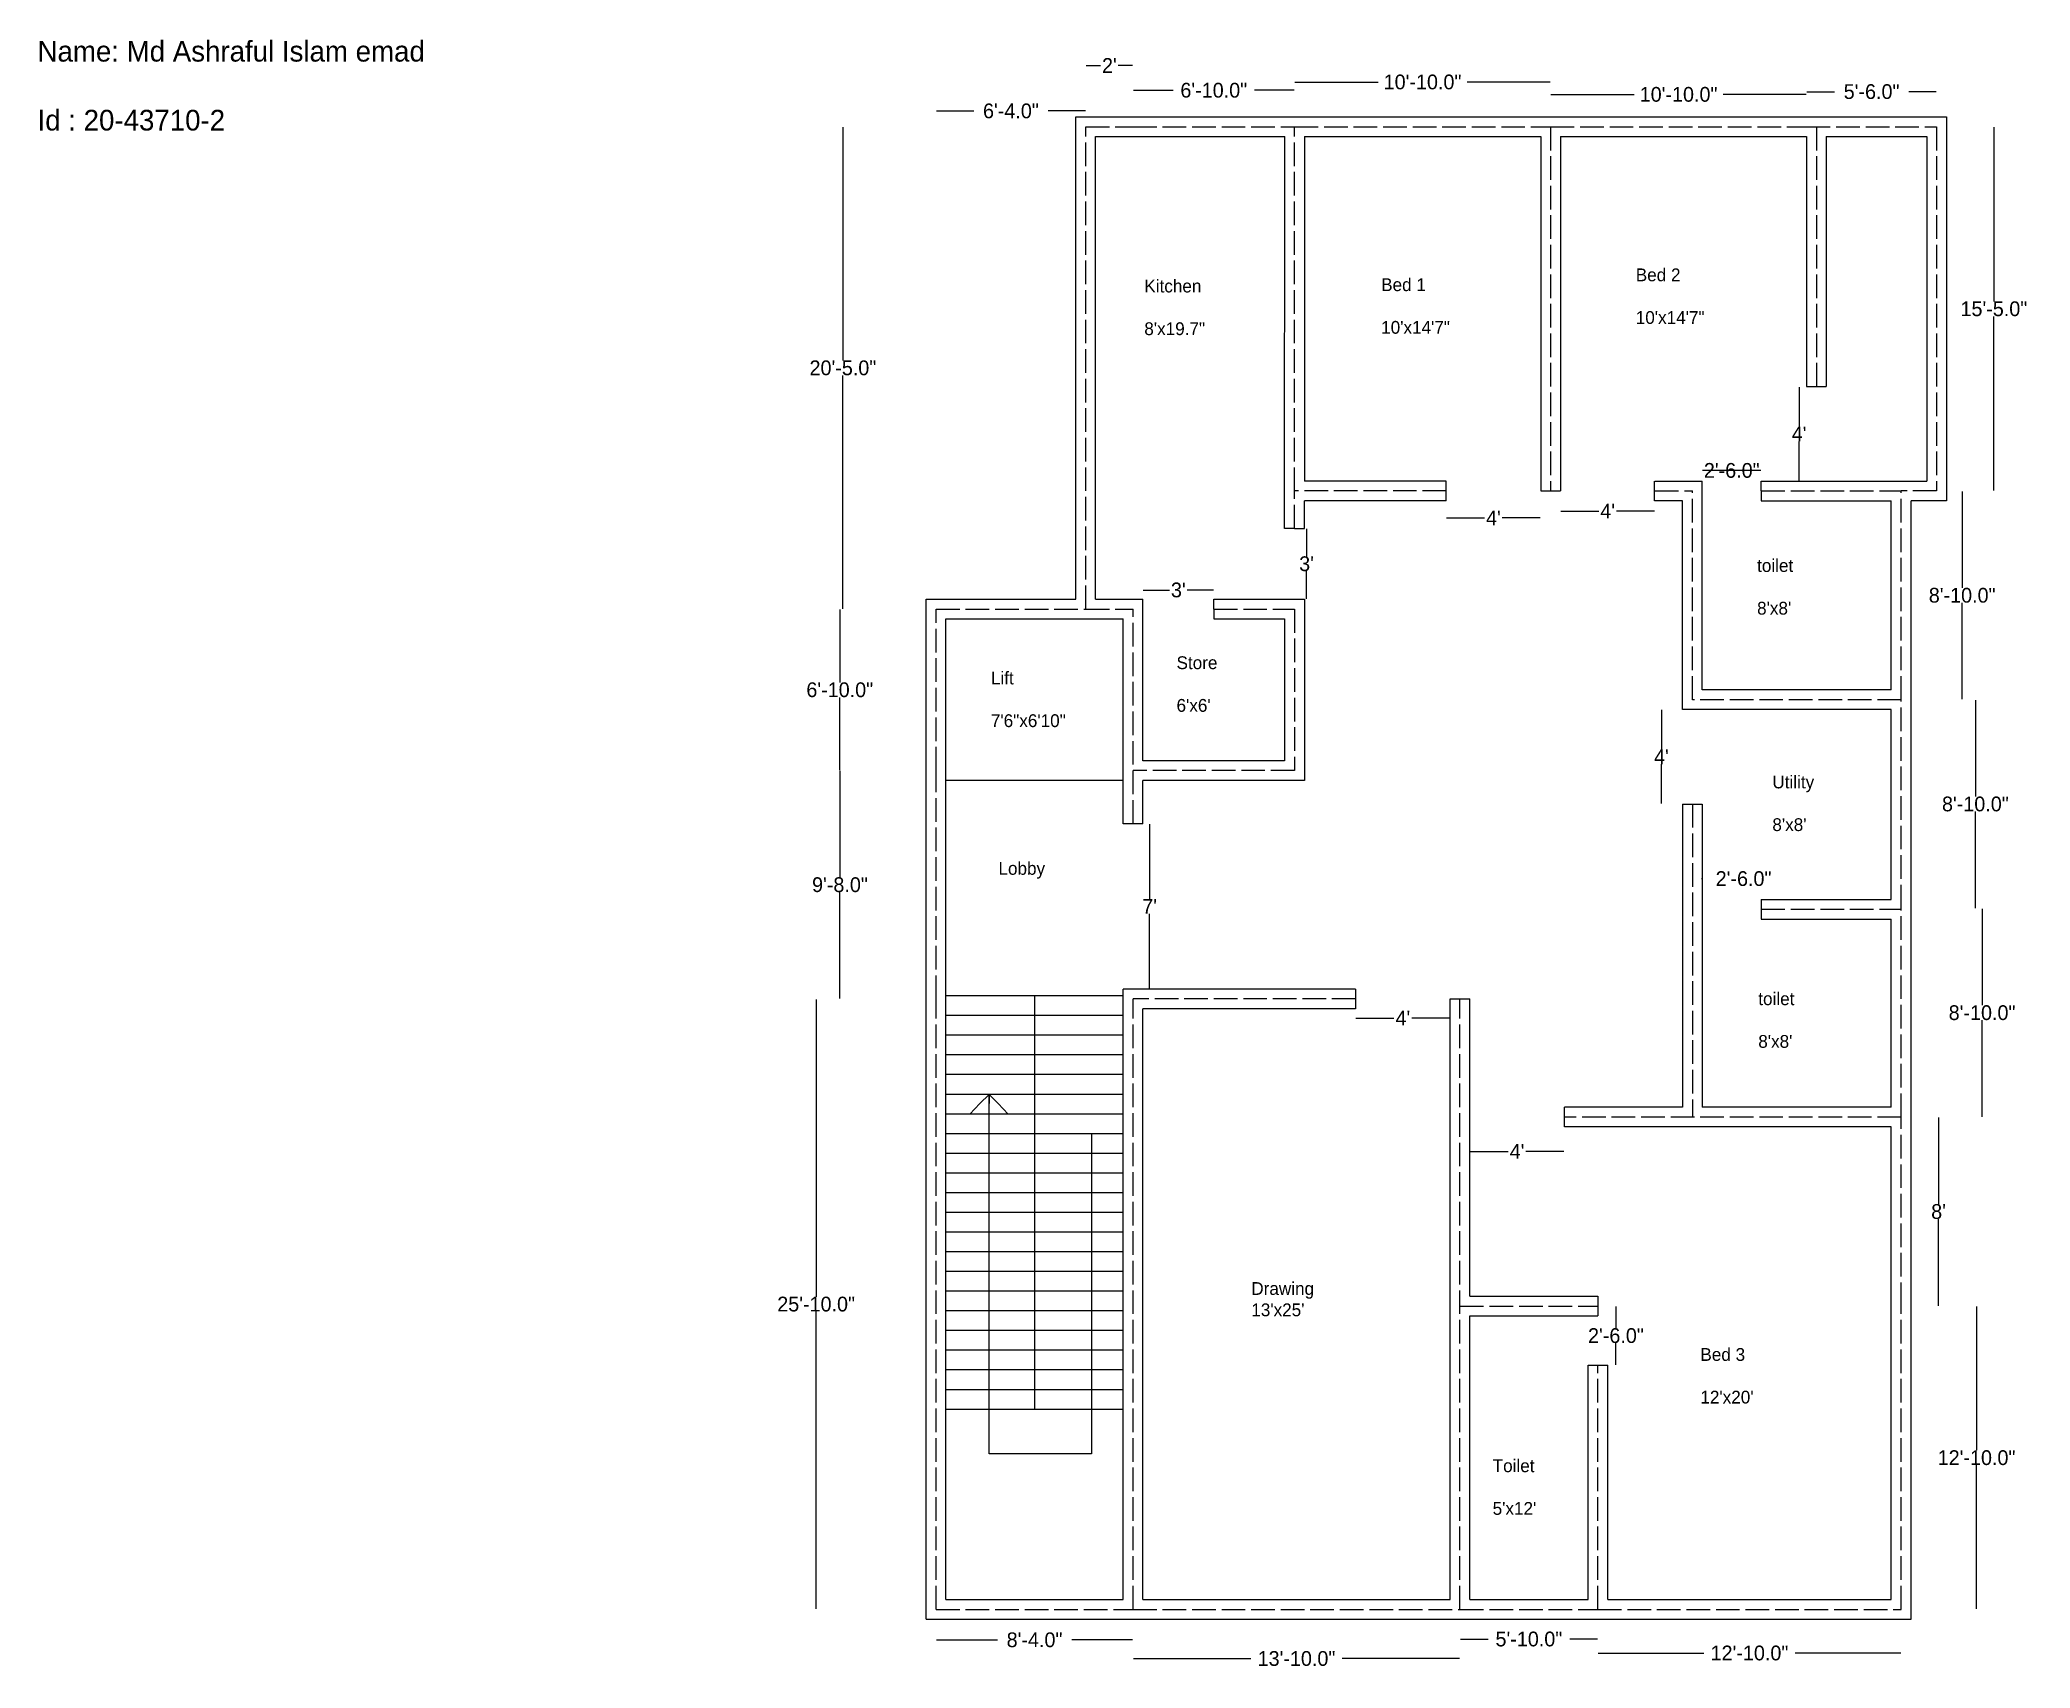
# Model space of a CAD drawing. Header units: inches. Extents: x -326 to 685, y -8 to 819.
import ezdxf

# ---------------------------------------------------------------- set-up
doc = ezdxf.new("R2010")
doc.units = ezdxf.units.IN
doc.header["$MEASUREMENT"] = 0
doc.linetypes.add('ACAD_ISO02W100', pattern=[15, 12, -3])
doc.dimstyles.get("Standard").update_dxf_attribs({"dimtxt": 7.5, "dimasz": 0.18, "dimexe": 0.18, "dimexo": 0.0625, "dimgap": 0.09, "dimtad": 0, "dimtih": 1, "dimtoh": 1, "dimdec": 1, "dimzin": 0, "dimdsep": 46, "dimlunit": 3, "dimtxsty": 'Standard', "dimcen": 0.09, "dimse1": 1, "dimse2": 1, "dimadec": 0, "dimazin": 0, "dimtfac": 1, "dimtdec": 1, "dimtofl": 0, "dimtmove": 0, "dimatfit": 3, "dimfxl": 1, "dimtolj": 1, "dimtzin": 0, "dimarcsym": 0})

# ---------------------------------------------------------------- blocks, each defined once
blk = doc.blocks.new('*D1')
at = {"color": 0, "lineweight": -2}
for p, q in [((129.4, 6), (160.4, 6)), ((229, 6), (198.1, 6))]:
    blk.add_line(p, q, dxfattribs=at)
at = {"color": 0}
for points in [[(129.4, 6), (129.4, 5.9), (129.2, 6)], [(229, 6), (229, 5.9), (229.2, 6)]]:
    blk.add_solid(points, dxfattribs=at)
at = {"layer": 'Defpoints', "color": 0}
for p in [(129.2, 21.5), (229.2, 21.5), (229.2, 6)]:
    blk.add_point(p, dxfattribs=at)
at = {"color": 0, "insert": (179.2, 6), "char_height": 7.5, "attachment_point": 5}
blk.add_mtext('\\A1;8\'-4.0"', dxfattribs=at)
blk = doc.blocks.new('*D2')
at = {"color": 0, "lineweight": -2}
for p, q in [((229.4, -3.5), (289, -3.5)), ((395, -3.5), (335.4, -3.5))]:
    blk.add_line(p, q, dxfattribs=at)
at = {"color": 0}
for points in [[(229.4, -3.4), (229.4, -3.5), (229.2, -3.5)], [(395, -3.4), (395, -3.5), (395.2, -3.5)]]:
    blk.add_solid(points, dxfattribs=at)
at = {"layer": 'Defpoints', "color": 0}
for p in [(229.2, 21.5), (395.2, 21.5), (395.2, -3.5)]:
    blk.add_point(p, dxfattribs=at)
at = {"color": 0, "insert": (312.2, -3.5), "char_height": 7.5, "attachment_point": 5}
blk.add_mtext('\\A1;13\'-10.0"', dxfattribs=at)
blk = doc.blocks.new('*D3')
at = {"color": 0, "lineweight": -2}
for p, q in [((395.4, 6.4), (409.5, 6.4)), ((465, 6.4), (450.9, 6.4))]:
    blk.add_line(p, q, dxfattribs=at)
at = {"color": 0}
for points in [[(395.4, 6.5), (395.4, 6.4), (395.2, 6.4)], [(465, 6.5), (465, 6.4), (465.2, 6.4)]]:
    blk.add_solid(points, dxfattribs=at)
at = {"layer": 'Defpoints', "color": 0}
for p in [(395.2, 21.5), (465.2, 21.5), (465.2, 6.4)]:
    blk.add_point(p, dxfattribs=at)
at = {"color": 0, "insert": (430.2, 6.4), "char_height": 7.5, "attachment_point": 5}
blk.add_mtext('\\A1;5\'-10.0"', dxfattribs=at)
blk = doc.blocks.new('*D4')
at = {"color": 0, "lineweight": -2}
for p, q in [((465.4, -0.7), (519, -0.7)), ((619, -0.7), (565.4, -0.7))]:
    blk.add_line(p, q, dxfattribs=at)
at = {"color": 0}
for points in [[(465.4, -0.7), (465.4, -0.8), (465.2, -0.7)], [(619, -0.7), (619, -0.8), (619.2, -0.7)]]:
    blk.add_solid(points, dxfattribs=at)
at = {"layer": 'Defpoints', "color": 0}
for p in [(465.2, 21.5), (619.2, 21.5), (619.2, -0.7)]:
    blk.add_point(p, dxfattribs=at)
at = {"color": 0, "insert": (542.2, -0.7), "char_height": 7.5, "attachment_point": 5}
blk.add_mtext('\\A1;12\'-10.0"', dxfattribs=at)
blk = doc.blocks.new('*D5')
at = {"color": 0, "lineweight": -2}
for p, q in [((657.5, 175.3), (657.5, 102.3)), ((657.5, 21.7), (657.5, 94.7))]:
    blk.add_line(p, q, dxfattribs=at)
at = {"color": 0}
for points in [[(657.5, 175.3), (657.5, 175.3), (657.5, 175.5)], [(657.5, 21.7), (657.5, 21.7), (657.5, 21.5)]]:
    blk.add_solid(points, dxfattribs=at)
at = {"layer": 'Defpoints', "color": 0}
for p in [(619.2, 175.5), (657.5, 175.5), (619.2, 21.5)]:
    blk.add_point(p, dxfattribs=at)
at = {"color": 0, "insert": (657.5, 98.5), "char_height": 7.5, "attachment_point": 5}
blk.add_mtext('\\A1;12\'-10.0"', dxfattribs=at)
blk = doc.blocks.new('*D6')
at = {"color": 0, "lineweight": -2}
for p, q in [((638.2, 271.3), (638.2, 227.3)), ((638.2, 175.7), (638.2, 219.7))]:
    blk.add_line(p, q, dxfattribs=at)
at = {"color": 0}
for points in [[(638.1, 271.3), (638.2, 271.3), (638.2, 271.5)], [(638.1, 175.7), (638.2, 175.7), (638.2, 175.5)]]:
    blk.add_solid(points, dxfattribs=at)
at = {"layer": 'Defpoints', "color": 0}
for p in [(619.2, 271.5), (619.2, 175.5), (638.2, 175.5)]:
    blk.add_point(p, dxfattribs=at)
at = {"color": 0, "insert": (638.2, 223.5), "char_height": 7.5, "attachment_point": 5}
blk.add_mtext("\\A1;8'", dxfattribs=at)
blk = doc.blocks.new('*D7')
at = {"color": 0, "lineweight": -2}
for p, q in [((660.3, 377.3), (660.3, 328.3)), ((660.3, 271.7), (660.3, 320.7))]:
    blk.add_line(p, q, dxfattribs=at)
at = {"color": 0}
for points in [[(660.3, 377.3), (660.4, 377.3), (660.3, 377.5)], [(660.3, 271.7), (660.4, 271.7), (660.3, 271.5)]]:
    blk.add_solid(points, dxfattribs=at)
at = {"layer": 'Defpoints', "color": 0}
for p in [(619.2, 377.5), (660.3, 377.5), (619.2, 271.5)]:
    blk.add_point(p, dxfattribs=at)
at = {"color": 0, "insert": (660.3, 324.5), "char_height": 7.5, "attachment_point": 5}
blk.add_mtext('\\A1;8\'-10.0"', dxfattribs=at)
blk = doc.blocks.new('*D8')
at = {"color": 0, "lineweight": -2}
for p, q in [((656.9, 483.3), (656.9, 434.3)), ((656.9, 377.7), (656.9, 426.7))]:
    blk.add_line(p, q, dxfattribs=at)
at = {"color": 0}
for points in [[(656.9, 483.3), (656.9, 483.3), (656.9, 483.5)], [(656.9, 377.7), (656.9, 377.7), (656.9, 377.5)]]:
    blk.add_solid(points, dxfattribs=at)
at = {"layer": 'Defpoints', "color": 0}
for p in [(619.2, 483.5), (656.9, 483.5), (619.2, 377.5)]:
    blk.add_point(p, dxfattribs=at)
at = {"color": 0, "insert": (656.9, 430.5), "char_height": 7.5, "attachment_point": 5}
blk.add_mtext('\\A1;8\'-10.0"', dxfattribs=at)
blk = doc.blocks.new('*D9')
at = {"color": 0, "lineweight": -2}
for p, q in [((650.2, 589.3), (650.2, 540.3)), ((650.2, 483.7), (650.2, 532.7))]:
    blk.add_line(p, q, dxfattribs=at)
at = {"color": 0}
for points in [[(650.2, 589.3), (650.2, 589.3), (650.2, 589.5)], [(650.2, 483.7), (650.2, 483.7), (650.2, 483.5)]]:
    blk.add_solid(points, dxfattribs=at)
at = {"layer": 'Defpoints', "color": 0}
for p in [(619.2, 589.5), (619.2, 483.5), (650.2, 483.5)]:
    blk.add_point(p, dxfattribs=at)
at = {"color": 0, "insert": (650.2, 536.5), "char_height": 7.5, "attachment_point": 5}
blk.add_mtext('\\A1;8\'-10.0"', dxfattribs=at)
blk = doc.blocks.new('*D10')
at = {"color": 0, "lineweight": -2}
for p, q in [((474.4, 175.3), (474.4, 164.3)), ((474.4, 145.7), (474.4, 156.7))]:
    blk.add_line(p, q, dxfattribs=at)
at = {"color": 0}
for points in [[(474.4, 175.3), (474.5, 175.3), (474.4, 175.5)], [(474.4, 145.7), (474.5, 145.7), (474.4, 145.5)]]:
    blk.add_solid(points, dxfattribs=at)
at = {"layer": 'Defpoints', "color": 0}
for p in [(465.2, 175.5), (474.4, 175.5), (465.2, 145.5)]:
    blk.add_point(p, dxfattribs=at)
at = {"color": 0, "insert": (474.4, 160.5), "char_height": 7.5, "attachment_point": 5}
blk.add_mtext('\\A1;2\'-6.0"', dxfattribs=at)
blk = doc.blocks.new('*D11')
at = {"color": 0, "lineweight": -2}
for p, q in [((666.3, 774.3), (666.3, 685.8)), ((666.3, 589.7), (666.3, 678.2))]:
    blk.add_line(p, q, dxfattribs=at)
at = {"color": 0}
for points in [[(666.3, 774.3), (666.4, 774.3), (666.3, 774.5)], [(666.3, 589.7), (666.4, 589.7), (666.3, 589.5)]]:
    blk.add_solid(points, dxfattribs=at)
at = {"layer": 'Defpoints', "color": 0}
for p in [(637.2, 774.5), (666.3, 774.5), (637.2, 589.5)]:
    blk.add_point(p, dxfattribs=at)
at = {"color": 0, "insert": (666.3, 682), "char_height": 7.5, "attachment_point": 5}
blk.add_mtext('\\A1;15\'-5.0"', dxfattribs=at)
blk = doc.blocks.new('*D12')
at = {"color": 0, "lineweight": -2}
for p, q in [((571.4, 792.3), (585.4, 792.3)), ((637, 792.3), (623.1, 792.3))]:
    blk.add_line(p, q, dxfattribs=at)
at = {"color": 0}
for points in [[(571.4, 792.3), (571.4, 792.3), (571.2, 792.3)], [(637, 792.3), (637, 792.3), (637.2, 792.3)]]:
    blk.add_solid(points, dxfattribs=at)
at = {"layer": 'Defpoints', "color": 0}
for p in [(571.2, 792.3), (571.2, 774.5), (637.2, 774.5)]:
    blk.add_point(p, dxfattribs=at)
at = {"color": 0, "insert": (604.2, 792.3), "char_height": 7.5, "attachment_point": 5}
blk.add_mtext('\\A1;5\'-6.0"', dxfattribs=at)
blk = doc.blocks.new('*D13')
at = {"color": 0, "lineweight": -2}
for p, q in [((441.4, 790.9), (483.6, 790.9)), ((571, 790.9), (528.8, 790.9))]:
    blk.add_line(p, q, dxfattribs=at)
at = {"color": 0}
for points in [[(441.4, 790.9), (441.4, 790.9), (441.2, 790.9)], [(571, 790.9), (571, 790.9), (571.2, 790.9)]]:
    blk.add_solid(points, dxfattribs=at)
at = {"layer": 'Defpoints', "color": 0}
for p in [(441.2, 790.9), (441.2, 774.5), (571.2, 774.5)]:
    blk.add_point(p, dxfattribs=at)
at = {"color": 0, "insert": (506.2, 790.9), "char_height": 7.5, "attachment_point": 5}
blk.add_mtext('\\A1;10\'-10.0"', dxfattribs=at)
blk = doc.blocks.new('*D14')
at = {"color": 0, "lineweight": -2}
for p, q in [((311.4, 797.2), (353.6, 797.2)), ((441, 797.2), (398.8, 797.2))]:
    blk.add_line(p, q, dxfattribs=at)
at = {"color": 0}
for points in [[(311.4, 797.2), (311.4, 797.2), (311.2, 797.2)], [(441, 797.2), (441, 797.2), (441.2, 797.2)]]:
    blk.add_solid(points, dxfattribs=at)
at = {"layer": 'Defpoints', "color": 0}
for p in [(311.2, 797.2), (311.2, 774.5), (441.2, 774.5)]:
    blk.add_point(p, dxfattribs=at)
at = {"color": 0, "insert": (376.2, 797.2), "char_height": 7.5, "attachment_point": 5}
blk.add_mtext('\\A1;10\'-10.0"', dxfattribs=at)
blk = doc.blocks.new('*D15')
at = {"color": 0, "lineweight": -2}
for p, q in [((229.4, 793), (249.5, 793)), ((311, 793), (290.9, 793))]:
    blk.add_line(p, q, dxfattribs=at)
at = {"color": 0}
for points in [[(229.4, 793), (229.4, 793), (229.2, 793)], [(311, 793), (311, 793), (311.2, 793)]]:
    blk.add_solid(points, dxfattribs=at)
at = {"layer": 'Defpoints', "color": 0}
for p in [(229.2, 793), (229.2, 774.5), (311.2, 774.5)]:
    blk.add_point(p, dxfattribs=at)
at = {"color": 0, "insert": (270.2, 793), "char_height": 7.5, "attachment_point": 5}
blk.add_mtext('\\A1;6\'-10.0"', dxfattribs=at)
blk = doc.blocks.new('*D16')
at = {"color": 0, "lineweight": -2}
for p, q in [((205.4, 805.6), (212.7, 805.6)), ((229, 805.6), (221.7, 805.6))]:
    blk.add_line(p, q, dxfattribs=at)
at = {"color": 0}
for points in [[(205.4, 805.6), (205.4, 805.6), (205.2, 805.6)], [(229, 805.6), (229, 805.6), (229.2, 805.6)]]:
    blk.add_solid(points, dxfattribs=at)
at = {"layer": 'Defpoints', "color": 0}
for p in [(229.2, 805.6), (205.2, 774.5), (229.2, 774.5)]:
    blk.add_point(p, dxfattribs=at)
at = {"color": 0, "insert": (217.2, 805.6), "char_height": 7.5, "attachment_point": 5}
blk.add_mtext("\\A1;2'", dxfattribs=at)
blk = doc.blocks.new('*D17')
at = {"color": 0, "lineweight": -2}
for p, q in [((129.4, 782.5), (148.4, 782.5)), ((205, 782.5), (186.1, 782.5))]:
    blk.add_line(p, q, dxfattribs=at)
at = {"color": 0}
for points in [[(129.4, 782.5), (129.4, 782.4), (129.2, 782.5)], [(205, 782.5), (205, 782.4), (205.2, 782.5)]]:
    blk.add_solid(points, dxfattribs=at)
at = {"layer": 'Defpoints', "color": 0}
for p in [(129.2, 782.5), (129.2, 529.5), (205.2, 529.5)]:
    blk.add_point(p, dxfattribs=at)
at = {"color": 0, "insert": (167.2, 782.5), "char_height": 7.5, "attachment_point": 5}
blk.add_mtext('\\A1;6\'-4.0"', dxfattribs=at)
blk = doc.blocks.new('*D18')
at = {"color": 0, "lineweight": -2}
for p, q in [((81.9, 774.3), (81.9, 655.8)), ((81.9, 529.7), (81.9, 648.2))]:
    blk.add_line(p, q, dxfattribs=at)
at = {"color": 0}
for points in [[(81.9, 774.3), (81.9, 774.3), (81.9, 774.5)], [(81.9, 529.7), (81.9, 529.7), (81.9, 529.5)]]:
    blk.add_solid(points, dxfattribs=at)
at = {"layer": 'Defpoints', "color": 0}
for p in [(205.2, 774.5), (81.9, 529.5), (205.2, 529.5)]:
    blk.add_point(p, dxfattribs=at)
at = {"color": 0, "insert": (81.9, 652), "char_height": 7.5, "attachment_point": 5}
blk.add_mtext('\\A1;20\'-5.0"', dxfattribs=at)
blk = doc.blocks.new('*D19')
at = {"color": 0, "lineweight": -2}
for p, q in [((68.3, 331.3), (68.3, 180.3)), ((68.3, 21.7), (68.3, 172.7))]:
    blk.add_line(p, q, dxfattribs=at)
at = {"color": 0}
for points in [[(68.2, 331.3), (68.3, 331.3), (68.3, 331.5)], [(68.2, 21.7), (68.3, 21.7), (68.3, 21.5)]]:
    blk.add_solid(points, dxfattribs=at)
at = {"layer": 'Defpoints', "color": 0}
for p in [(68.3, 331.5), (129.2, 331.5), (129.2, 21.5)]:
    blk.add_point(p, dxfattribs=at)
at = {"color": 0, "insert": (68.3, 176.5), "char_height": 7.5, "attachment_point": 5}
blk.add_mtext('\\A1;25\'-10.0"', dxfattribs=at)
blk = doc.blocks.new('*D20')
at = {"color": 0, "lineweight": -2}
for p, q in [((80.4, 447.3), (80.4, 393.3)), ((80.4, 331.7), (80.4, 385.7))]:
    blk.add_line(p, q, dxfattribs=at)
at = {"color": 0}
for points in [[(80.3, 447.3), (80.4, 447.3), (80.4, 447.5)], [(80.3, 331.7), (80.4, 331.7), (80.4, 331.5)]]:
    blk.add_solid(points, dxfattribs=at)
at = {"layer": 'Defpoints', "color": 0}
for p in [(80.4, 447.5), (129.2, 447.5), (129.2, 331.5)]:
    blk.add_point(p, dxfattribs=at)
at = {"color": 0, "insert": (80.4, 389.5), "char_height": 7.5, "attachment_point": 5}
blk.add_mtext('\\A1;9\'-8.0"', dxfattribs=at)
blk = doc.blocks.new('*D21')
at = {"color": 0, "lineweight": -2}
for p, q in [((80.3, 529.3), (80.3, 492.3)), ((80.3, 447.7), (80.3, 484.7))]:
    blk.add_line(p, q, dxfattribs=at)
at = {"color": 0}
for points in [[(80.3, 529.3), (80.4, 529.3), (80.3, 529.5)], [(80.3, 447.7), (80.4, 447.7), (80.3, 447.5)]]:
    blk.add_solid(points, dxfattribs=at)
at = {"layer": 'Defpoints', "color": 0}
for p in [(129.2, 529.5), (80.3, 447.5), (129.2, 447.5)]:
    blk.add_point(p, dxfattribs=at)
at = {"color": 0, "insert": (80.3, 488.5), "char_height": 7.5, "attachment_point": 5}
blk.add_mtext('\\A1;6\'-10.0"', dxfattribs=at)
blk = doc.blocks.new('*D22')
at = {"color": 0, "lineweight": -2}
for p, q in [((237.6, 420.3), (237.6, 382.3)), ((237.6, 336.7), (237.6, 374.7))]:
    blk.add_line(p, q, dxfattribs=at)
at = {"color": 0}
for points in [[(237.6, 420.3), (237.7, 420.3), (237.6, 420.5)], [(237.6, 336.7), (237.7, 336.7), (237.6, 336.5)]]:
    blk.add_solid(points, dxfattribs=at)
at = {"layer": 'Defpoints', "color": 0}
for p in [(230.7, 420.5), (237.6, 420.5), (230.7, 336.5)]:
    blk.add_point(p, dxfattribs=at)
at = {"color": 0, "insert": (237.6, 378.5), "char_height": 7.5, "attachment_point": 5}
blk.add_mtext("\\A1;7'", dxfattribs=at)
blk = doc.blocks.new('*D23')
at = {"color": 0, "lineweight": -2}
for p, q in [((234.4, 539.2), (247.7, 539.2)), ((270, 539.2), (256.7, 539.2))]:
    blk.add_line(p, q, dxfattribs=at)
at = {"color": 0}
for points in [[(234.4, 539.2), (234.4, 539.1), (234.2, 539.2)], [(270, 539.2), (270, 539.1), (270.2, 539.2)]]:
    blk.add_solid(points, dxfattribs=at)
at = {"layer": 'Defpoints', "color": 0}
for p in [(234.2, 539.2), (234.2, 529.5), (270.2, 529.5)]:
    blk.add_point(p, dxfattribs=at)
at = {"color": 0, "insert": (252.2, 539.2), "char_height": 7.5, "attachment_point": 5}
blk.add_mtext("\\A1;3'", dxfattribs=at)
blk = doc.blocks.new('*D24')
at = {"color": 0, "lineweight": -2}
for p, q in [((317.3, 570.3), (317.3, 556.3)), ((317.3, 534.7), (317.3, 548.7))]:
    blk.add_line(p, q, dxfattribs=at)
at = {"color": 0}
for points in [[(317.3, 570.3), (317.3, 570.3), (317.3, 570.5)], [(317.3, 534.7), (317.3, 534.7), (317.3, 534.5)]]:
    blk.add_solid(points, dxfattribs=at)
at = {"layer": 'Defpoints', "color": 0}
for p in [(311.2, 570.5), (317.3, 570.5), (310.5, 534.5)]:
    blk.add_point(p, dxfattribs=at)
at = {"color": 0, "insert": (317.3, 552.5), "char_height": 7.5, "attachment_point": 5}
blk.add_mtext("\\A1;3'", dxfattribs=at)
blk = doc.blocks.new('*D25')
at = {"color": 0, "lineweight": -2}
for p, q in [((388.4, 575.8), (407.7, 575.8)), ((436, 575.8), (416.7, 575.8))]:
    blk.add_line(p, q, dxfattribs=at)
at = {"color": 0}
for points in [[(388.4, 575.9), (388.4, 575.8), (388.2, 575.8)], [(436, 575.9), (436, 575.8), (436.2, 575.8)]]:
    blk.add_solid(points, dxfattribs=at)
at = {"layer": 'Defpoints', "color": 0}
for p in [(388.2, 589.5), (436.2, 589.5), (436.2, 575.8)]:
    blk.add_point(p, dxfattribs=at)
at = {"color": 0, "insert": (412.2, 575.8), "char_height": 7.5, "attachment_point": 5}
blk.add_mtext("\\A1;4'", dxfattribs=at)
blk = doc.blocks.new('*D26')
at = {"color": 0, "lineweight": -2}
for p, q in [((446.4, 579.3), (465.7, 579.3)), ((494, 579.3), (474.7, 579.3))]:
    blk.add_line(p, q, dxfattribs=at)
at = {"color": 0}
for points in [[(446.4, 579.4), (446.4, 579.3), (446.2, 579.3)], [(494, 579.4), (494, 579.3), (494.2, 579.3)]]:
    blk.add_solid(points, dxfattribs=at)
at = {"layer": 'Defpoints', "color": 0}
for p in [(446.2, 589.5), (494.2, 589.5), (446.2, 579.3)]:
    blk.add_point(p, dxfattribs=at)
at = {"color": 0, "insert": (470.2, 579.3), "char_height": 7.5, "attachment_point": 5}
blk.add_mtext("\\A1;4'", dxfattribs=at)
blk = doc.blocks.new('*D27')
at = {"color": 0, "lineweight": -2}
for p, q in [((567.4, 642.3), (567.4, 622.3)), ((567.4, 594.7), (567.4, 614.7))]:
    blk.add_line(p, q, dxfattribs=at)
at = {"color": 0}
for points in [[(567.3, 642.3), (567.4, 642.3), (567.4, 642.5)], [(567.3, 594.7), (567.4, 594.7), (567.4, 594.5)]]:
    blk.add_solid(points, dxfattribs=at)
at = {"layer": 'Defpoints', "color": 0}
for p in [(567.4, 642.5), (576.4, 642.5), (576.4, 594.5)]:
    blk.add_point(p, dxfattribs=at)
at = {"color": 0, "insert": (567.4, 618.5), "char_height": 7.5, "attachment_point": 5}
blk.add_mtext("\\A1;4'", dxfattribs=at)
blk = doc.blocks.new('*D28')
at = {"color": 0, "lineweight": -2}
for p, q in [((518, 392.6), (517.9, 392.6)), ((548.4, 392.6), (548.6, 392.6))]:
    blk.add_line(p, q, dxfattribs=at)
at = {"color": 0}
for points in [[(518, 392.7), (518, 392.6), (518.2, 392.6)], [(548.4, 392.7), (548.4, 392.6), (548.2, 392.6)]]:
    blk.add_solid(points, dxfattribs=at)
at = {"layer": 'Defpoints', "color": 0}
for p in [(518.2, 392.6), (518.2, 377.1), (548.2, 377.1)]:
    blk.add_point(p, dxfattribs=at)
at = {"color": 0, "insert": (539.2, 392.6), "char_height": 7.5, "attachment_point": 5}
blk.add_mtext('\\A1;2\'-6.0"', dxfattribs=at)
blk = doc.blocks.new('*D29')
at = {"color": 0, "lineweight": -2}
blk.add_line((548, 599.9), (518.4, 599.9), dxfattribs=at)
at = {"color": 0}
for points in [[(518.4, 599.9), (518.4, 599.8), (518.2, 599.9)], [(548, 599.9), (548, 599.8), (548.2, 599.9)]]:
    blk.add_solid(points, dxfattribs=at)
at = {"layer": 'Defpoints', "color": 0}
for p in [(518.2, 599.9), (518.2, 589.5), (548.2, 589.5)]:
    blk.add_point(p, dxfattribs=at)
at = {"color": 0, "insert": (533.2, 599.9), "char_height": 7.5, "attachment_point": 5}
blk.add_mtext('\\A1;2\'-6.0"', dxfattribs=at)
blk = doc.blocks.new('*D30')
at = {"color": 0, "lineweight": -2}
for p, q in [((400.4, 254.1), (419.7, 254.1)), ((448, 254.1), (428.7, 254.1))]:
    blk.add_line(p, q, dxfattribs=at)
at = {"color": 0}
for points in [[(400.4, 254.1), (400.4, 254), (400.2, 254.1)], [(448, 254.1), (448, 254), (448.2, 254.1)]]:
    blk.add_solid(points, dxfattribs=at)
at = {"layer": 'Defpoints', "color": 0}
for p in [(400.2, 271.5), (448.2, 271.5), (400.2, 254.1)]:
    blk.add_point(p, dxfattribs=at)
at = {"color": 0, "insert": (424.2, 254.1), "char_height": 7.5, "attachment_point": 5}
blk.add_mtext("\\A1;4'", dxfattribs=at)
blk = doc.blocks.new('*D31')
at = {"color": 0, "lineweight": -2}
for p, q in [((342.4, 321.8), (361.7, 321.8)), ((390, 321.8), (370.7, 321.8))]:
    blk.add_line(p, q, dxfattribs=at)
at = {"color": 0}
for points in [[(342.4, 321.8), (342.4, 321.7), (342.2, 321.8)], [(390, 321.8), (390, 321.7), (390.2, 321.8)]]:
    blk.add_solid(points, dxfattribs=at)
at = {"layer": 'Defpoints', "color": 0}
for p in [(342.2, 331.5), (390.2, 331.5), (390.2, 321.8)]:
    blk.add_point(p, dxfattribs=at)
at = {"color": 0, "insert": (366.2, 321.8), "char_height": 7.5, "attachment_point": 5}
blk.add_mtext("\\A1;4'", dxfattribs=at)
blk = doc.blocks.new('*D32')
at = {"color": 0, "lineweight": -2}
for p, q in [((497.5, 478.3), (497.5, 458.3)), ((497.5, 430.7), (497.5, 450.7))]:
    blk.add_line(p, q, dxfattribs=at)
at = {"color": 0}
for points in [[(497.4, 478.3), (497.5, 478.3), (497.5, 478.5)], [(497.4, 430.7), (497.5, 430.7), (497.5, 430.5)]]:
    blk.add_solid(points, dxfattribs=at)
at = {"layer": 'Defpoints', "color": 0}
for p in [(497.5, 478.5), (513.2, 478.5), (513.2, 430.5)]:
    blk.add_point(p, dxfattribs=at)
at = {"color": 0, "insert": (497.5, 454.5), "char_height": 7.5, "attachment_point": 5}
blk.add_mtext("\\A1;4'", dxfattribs=at)

msp = doc.modelspace()

# ---------------------------------------------------------------- linework, layer by layer
for p, q in [((200.21, 779.51), (229.21, 779.51)), ((200.21, 534.51), (200.21, 779.51)), ((205.21, 779.51), (229.21, 779.51)), ((205.21, 779.51), (229.21, 779.51)), ((229.21, 779.51), (311.21, 779.51)), ((311.21, 779.51), (441.21, 779.51)), ((441.21, 779.51), (571.21, 779.51)), ((571.21, 779.51), (642.21, 779.51)), ((642.21, 779.51), (642.21, 584.51)), ((200.21, 534.51), (200.21, 774.51)), ((210.21, 769.51), (229.21, 769.51)), ((210.21, 534.51), (210.21, 769.51)), ((229.21, 769.51), (306.21, 769.51)), ((306.19, 570.51), (306.21, 769.51)), ((316.21, 769.51), (436.21, 769.51)), ((316.21, 769.51), (316.21, 594.51)), ((316.21, 769.51), (316.21, 594.51)), ((436.21, 769.51), (436.21, 589.51)), ((446.21, 769.51), (571.21, 769.51)), ((446.21, 769.51), (446.21, 589.51)), ((571.21, 769.51), (571.21, 642.51)), ((581.21, 769.51), (581.21, 642.51)), ((581.21, 769.51), (632.21, 769.51)), ((632.21, 769.51), (632.21, 594.51)), ((571.21, 642.51), (581.21, 642.51)), ((388.21, 594.51), (316.21, 594.51)), ((388.21, 584.51), (388.21, 594.51)), ((436.21, 589.51), (446.21, 589.51)), ((494.03, 584.51), (494.03, 594.51)), ((494.21, 594.51), (518.21, 594.51)), ((518.21, 488.51), (518.21, 594.51)), ((548.21, 589.51), (548.21, 594.51)), ((548.21, 594.51), (632.21, 594.51)), ((548.21, 589.51), (548.21, 584.51)), ((316.19, 570.51), (316.21, 584.51)), ((388.21, 584.51), (316.21, 584.51)), ((508.21, 584.51), (494.03, 584.51)), ((508.21, 478.51), (508.21, 584.51)), ((548.21, 584.51), (614.21, 584.51)), ((614.21, 488.51), (614.21, 584.51)), ((642.21, 584.51), (624.21, 584.51)), ((624.21, 483.51), (624.21, 584.51)), ((311.19, 570.51), (306.19, 570.51)), ((311.19, 570.51), (316.19, 570.51)), ((124.21, 534.51), (200.21, 534.51)), ((124.21, 447.51), (124.21, 534.51)), ((129.21, 534.51), (200.21, 534.51)), ((210.21, 534.51), (234.21, 534.51)), ((210.21, 534.51), (229.21, 534.51)), ((234.21, 452.51), (234.21, 534.51)), ((270.21, 529.51), (270.21, 534.51)), ((270.21, 534.51), (316.19, 534.51)), ((270.21, 529.51), (270.21, 524.51)), ((316.19, 534.51), (316.19, 442.51)), ((134.21, 524.51), (224.21, 524.51)), ((134.21, 447.51), (134.21, 524.51)), ((224.21, 420.51), (224.21, 524.51)), ((224.21, 420.51), (224.21, 524.51)), ((270.21, 524.51), (306.19, 524.51)), ((306.19, 524.51), (306.19, 452.51)), ((614.21, 488.51), (518.21, 488.51)), ((614.21, 478.51), (508.21, 478.51)), ((614.21, 382.1), (614.21, 478.51)), ((624.21, 377.51), (624.21, 483.51)), ((124.21, 331.51), (124.21, 447.51)), ((134.21, 331.51), (134.21, 447.51)), ((229.21, 452.51), (229.19, 452.51)), ((306.19, 452.51), (234.21, 452.51)), ((224.21, 442.42), (134.21, 442.42)), ((229.21, 442.51), (229.19, 442.51)), ((234.21, 420.51), (234.21, 442.51)), ((316.19, 442.51), (234.21, 442.51)), ((508.21, 430.51), (508.21, 276.51)), ((508.21, 430.51), (518.21, 430.51)), ((518.21, 430.51), (518.21, 276.51)), ((234.21, 420.51), (224.21, 420.51)), ((548.21, 382.1), (614.21, 382.1)), ((548.21, 382.1), (614.21, 382.1)), ((548.21, 382.1), (548.21, 372.1)), ((624.21, 271.51), (624.21, 377.51)), ((548.21, 372.1), (614.21, 372.1)), ((614.21, 276.51), (614.21, 372.1)), ((224.21, 26.51), (224.21, 336.51)), ((342.21, 336.51), (224.21, 336.51)), ((342.21, 336.51), (342.21, 326.51)), ((124.21, 16.51), (124.21, 331.51)), ((124.21, 21.51), (124.21, 331.51)), ((224.21, 333.07), (134.21, 333.07)), ((134.21, 26.51), (134.21, 331.51)), ((179.21, 333.07), (179.21, 123.07)), ((234.21, 26.51), (234.21, 326.51)), ((342.21, 326.51), (234.21, 326.51)), ((390.21, 26.51), (390.21, 331.51)), ((390.21, 331.51), (400.21, 331.51)), ((400.21, 180.51), (400.21, 331.51)), ((224.21, 323.07), (134.21, 323.07)), ((224.21, 313.07), (134.21, 313.07)), ((224.21, 303.07), (134.21, 303.07)), ((224.21, 293.07), (134.21, 293.07)), ((224.21, 283.07), (134.21, 283.07)), ((151.39, 278.36), (156.07, 283.07)), ((156.07, 100.44), (156.07, 283.07)), ((156.07, 283.07), (156.07, 278.36)), ((156.07, 283.07), (160.74, 278.36)), ((224.21, 273.07), (134.21, 273.07)), ((151.39, 278.36), (146.42, 273.07)), ((165.87, 273.07), (160.74, 278.36)), ((508.21, 276.51), (448.21, 276.51)), ((448.21, 266.51), (448.21, 276.51)), ((614.21, 276.51), (518.21, 276.51)), ((224.21, 263.07), (134.21, 263.07)), ((208.17, 263.07), (208.17, 100.44)), ((614.21, 266.51), (448.21, 266.51)), ((614.21, 175.51), (614.21, 266.51)), ((624.21, 175.51), (624.21, 271.51)), ((224.21, 253.07), (134.21, 253.07)), ((224.21, 243.07), (134.21, 243.07)), ((224.21, 233.07), (134.21, 233.07)), ((224.21, 223.07), (134.21, 223.07)), ((224.21, 213.07), (134.21, 213.07)), ((224.21, 203.07), (134.21, 203.07)), ((224.21, 193.07), (134.21, 193.07)), ((224.21, 183.07), (134.21, 183.07)), ((224.21, 173.07), (134.21, 173.07)), ((400.21, 180.51), (465.21, 180.51)), ((465.21, 180.51), (465.21, 170.51)), ((614.21, 26.51), (614.21, 175.51)), ((624.21, 16.51), (624.21, 175.51)), ((224.21, 163.07), (134.21, 163.07)), ((400.21, 26.51), (400.21, 170.51)), ((400.21, 170.51), (465.21, 170.51)), ((224.21, 153.07), (134.21, 153.07)), ((224.21, 143.07), (134.21, 143.07)), ((460.21, 26.51), (460.21, 145.51)), ((460.21, 145.51), (470.21, 145.51)), ((470.21, 26.51), (470.21, 145.51)), ((224.21, 133.07), (134.21, 133.07)), ((224.21, 123.07), (134.21, 123.07)), ((208.17, 100.44), (156.07, 100.44)), ((134.21, 26.51), (224.21, 26.51)), ((234.21, 26.51), (390.21, 26.51)), ((400.21, 26.51), (460.21, 26.51)), ((400.21, 26.51), (460.21, 26.51)), ((400.21, 26.51), (460.21, 26.51)), ((470.21, 26.51), (614.21, 26.51)), ((124.21, 16.51), (229.21, 16.51)), ((229.21, 16.51), (395.21, 16.51)), ((395.21, 16.51), (465.21, 16.51)), ((465.21, 16.51), (624.21, 16.51))]:
    msp.add_line(p, q)
at = {"linetype": 'ACAD_ISO02W100'}
for p, q in [((205.21, 529.51), (205.21, 774.51)), ((205.21, 774.51), (229.21, 774.51)), ((229.21, 774.51), (311.21, 774.51)), ((311.21, 774.51), (441.21, 774.51)), ((311.21, 589.51), (311.21, 774.51)), ((441.21, 774.51), (571.21, 774.51)), ((441.21, 774.51), (441.21, 589.51)), ((571.21, 774.51), (637.21, 774.51)), ((576.39, 642.51), (576.39, 774.51)), ((637.21, 774.51), (637.21, 589.51)), ((311.19, 570.51), (311.21, 589.51)), ((388.21, 589.51), (311.21, 589.51)), ((494.21, 589.51), (513.21, 589.51)), ((513.21, 483.51), (513.21, 589.51)), ((548.21, 589.51), (619.21, 589.51)), ((619.21, 483.51), (619.21, 589.51)), ((637.21, 589.51), (619.21, 589.51)), ((129.21, 447.51), (129.21, 529.51)), ((129.21, 529.51), (205.21, 529.51)), ((205.21, 529.51), (229.21, 529.51)), ((229.21, 420.51), (229.21, 529.51)), ((270.21, 529.51), (311.19, 529.51)), ((311.19, 529.51), (311.19, 447.51)), ((619.21, 483.51), (513.21, 483.51)), ((619.21, 377.51), (619.21, 483.51)), ((129.21, 331.51), (129.21, 447.51)), ((311.19, 447.51), (229.19, 447.51)), ((513.21, 430.51), (513.21, 271.51)), ((548.21, 377.1), (619.21, 377.1)), ((619.21, 271.51), (619.21, 377.51)), ((129.21, 21.51), (129.21, 331.51)), ((229.21, 21.51), (229.21, 331.51)), ((342.21, 331.51), (229.21, 331.51)), ((395.21, 21.51), (395.21, 331.51)), ((619.21, 271.51), (448.21, 271.51)), ((619.21, 175.51), (619.21, 271.51)), ((395.21, 175.51), (465.21, 175.51)), ((619.21, 21.51), (619.21, 175.51)), ((465.21, 21.51), (465.21, 145.51)), ((129.21, 21.51), (229.21, 21.51)), ((229.21, 21.51), (395.21, 21.51)), ((395.21, 21.51), (465.21, 21.51)), ((465.21, 21.51), (619.21, 21.51))]:
    msp.add_line(p, q, dxfattribs=at)

# ---------------------------------------------------------------- texts
at = {"attachment_point": 1}
for s, insert, char_height, width in [('Name: Md Ashraful Islam emad\\P\\PId : 20-43710-2', (-327.03, 818.09), 10.5, 355.4595), ('Bed 1\\P\\P10\'x14\'7"', (355.19, 697.53), 6.5, 95.6248), ('Bed 2\\P\\P10\'x14\'7"', (484.46, 702.52), 6.5, 95.6248), ('Kitchen \\P\\P8\'x19.7"', (234.93, 696.84), 6.5, 95.6248), ("toilet\\P\\P8'x8'", (546.06, 554.89), 6.5, 95.6248), ("Store\\P\\P6'x6'", (251.29, 505.53), 6.5, 95.6248), ('Lift \\P\\P7\'6"x6\'10"', (157.04, 497.77), 6.5, 95.6248), ("Utility\\P\\P8'x8'", (553.82, 444.97), 6.5, 95.6248), ('Lobby', (160.87, 401.08), 6.5, 95.6248), ("toilet\\P\\P8'x8'", (546.67, 334.87), 6.5, 95.6248), ("Drawing \\P13'x25'", (289.25, 187.7), 6.5, 95.6248), ("Bed 3\\P\\P12'x20'", (517.27, 154.2), 6.5, 95.6248), ("Toilet\\P\\P5'x12'", (411.8, 97.68), 6.5, 95.6248)]:
    msp.add_mtext(s, dxfattribs=dict(at, insert=insert, char_height=char_height, width=width))

# ---------------------------------------------------------------- dimensions: what is measured, and where the dimension line sits
for base, p1, p2, picture, middle in [((229.21, 805.61), (205.21, 774.51), (229.21, 774.51), '*D16', (217.21, 805.61)), ((311.21, 797.19), (441.21, 774.51), (311.21, 774.51), '*D14', (376.21, 797.19)), ((229.21, 792.98), (311.21, 774.51), (229.21, 774.51), '*D15', (270.21, 792.98)), ((441.21, 790.88), (571.21, 774.51), (441.21, 774.51), '*D13', (506.21, 790.88)), ((571.21, 792.28), (637.21, 774.51), (571.21, 774.51), '*D12', (604.21, 792.28)), ((129.21, 782.46), (205.21, 529.51), (129.21, 529.51), '*D17', (167.21, 782.46)), ((436.21, 575.85), (388.21, 589.51), (436.21, 589.51), '*D25', (412.21, 575.85)), ((446.21, 579.34), (494.21, 589.51), (446.21, 589.51), '*D26', (470.21, 579.34)), ((234.21, 539.17), (270.21, 529.51), (234.21, 529.51), '*D23', (252.21, 539.17)), ((390.21, 321.78), (342.21, 331.51), (390.21, 331.51), '*D31', (366.21, 321.78)), ((400.21, 254.06), (448.21, 271.51), (400.21, 271.51), '*D30', (424.21, 254.06)), ((229.21, 5.95), (129.21, 21.51), (229.21, 21.51), '*D1', (179.21, 5.95)), ((465.21, 6.43), (395.21, 21.51), (465.21, 21.51), '*D3', (430.21, 6.43)), ((619.21, -0.73), (465.21, 21.51), (619.21, 21.51), '*D4', (542.21, -0.73))]:
    dim = msp.add_linear_dim(base=base, p1=p1, p2=p2, dimstyle='Standard')
    dim.commit()
    dim.dimension.update_dxf_attribs({"geometry": picture, "text_midpoint": middle})
for base, p1, p2, picture, middle in [((81.9, 529.51), (205.21, 774.51), (205.21, 529.51), '*D18', (81.9, 652.01)), ((666.33, 774.51), (637.21, 589.51), (637.21, 774.51), '*D11', (666.33, 682.01)), ((567.37, 642.51), (576.39, 594.51), (576.39, 642.51), '*D27', (567.37, 618.51)), ((650.2, 483.51), (619.21, 589.51), (619.21, 483.51), '*D9', (650.2, 536.51)), ((317.32, 570.51), (310.5, 534.51), (311.19, 570.51), '*D24', (317.32, 552.51)), ((80.32, 447.51), (129.21, 529.51), (129.21, 447.51), '*D21', (80.32, 488.51)), ((656.91, 483.51), (619.21, 377.51), (619.21, 483.51), '*D8', (656.91, 430.51)), ((80.35, 447.51), (129.21, 331.51), (129.21, 447.51), '*D20', (80.35, 389.51)), ((237.63, 420.51), (230.71, 336.51), (230.71, 420.51), '*D22', (237.63, 378.51)), ((660.34, 377.51), (619.21, 271.51), (619.21, 377.51), '*D7', (660.34, 324.51)), ((68.27, 331.51), (129.21, 21.51), (129.21, 331.51), '*D19', (68.27, 176.51)), ((474.43, 175.51), (465.21, 145.51), (465.21, 175.51), '*D10', (474.43, 160.51))]:
    dim = msp.add_linear_dim(base=base, p1=p1, p2=p2, angle=90, dimstyle='Standard')
    dim.commit()
    dim.dimension.update_dxf_attribs({"geometry": picture, "text_midpoint": middle})
for base, p1, p2, picture, middle in [((518.21, 599.88), (548.21, 589.51), (518.21, 589.51), '*D29', (533.21, 599.88)), ((518.21, 392.65), (548.21, 377.1), (518.21, 377.1), '*D28', (539.17, 392.65)), ((395.21, -3.46), (229.21, 21.51), (395.21, 21.51), '*D2', (312.21, -3.46))]:
    dim = msp.add_linear_dim(base=base, p1=p1, p2=p2, dimstyle='Standard')
    dim.commit()
    dim.dimension.update_dxf_attribs({"geometry": picture, "text_midpoint": middle, "dimtype": 160})
for base, p1, p2, picture, middle in [((497.45, 478.51), (513.21, 430.51), (513.21, 478.51), '*D32', (497.45, 454.51)), ((638.17, 175.51), (619.21, 271.51), (619.21, 175.51), '*D6', (638.17, 223.51)), ((657.5, 175.51), (619.21, 21.51), (619.21, 175.51), '*D5', (657.5, 98.51))]:
    dim = msp.add_linear_dim(base=base, p1=p1, p2=p2, angle=90, dimstyle='Standard')
    dim.commit()
    dim.dimension.update_dxf_attribs({"geometry": picture, "text_midpoint": middle, "dimtype": 160})

doc.saveas('drawing.dxf')
